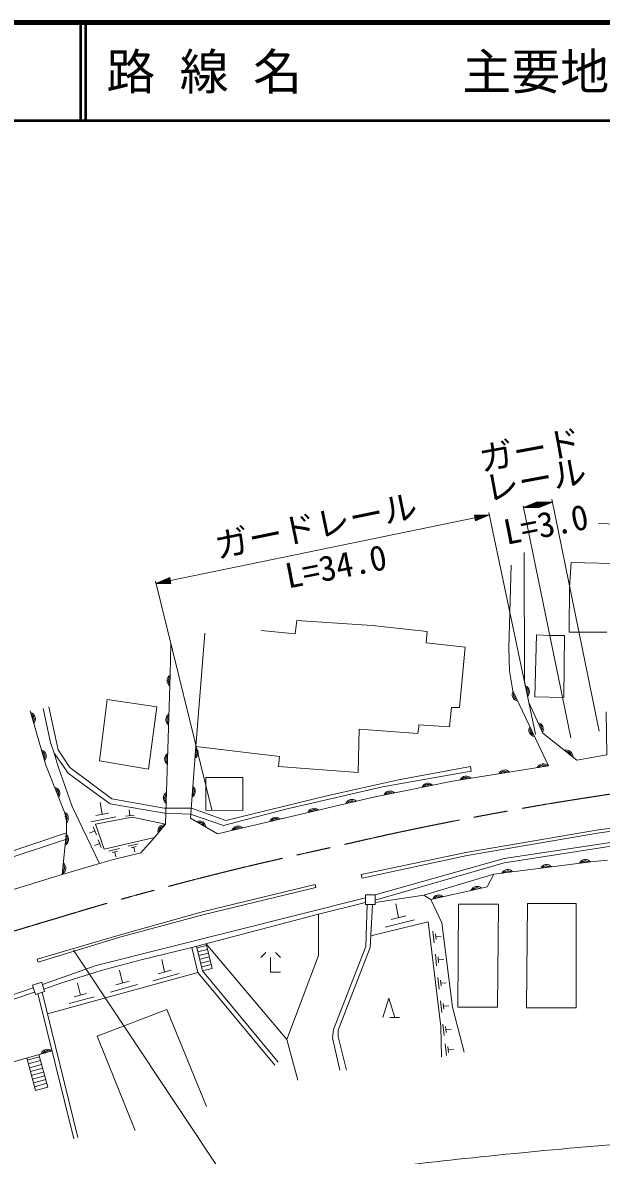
# Model space of a CAD drawing. Units: millimetres, scale not verified. Extents: x 40000 to 680000, y 20000 to 380000.
# Drawn here: x 171835 to 230934, y 264359 to 380000 of the extents above; entities that cross this region are included whole.
import ezdxf
from ezdxf.enums import TextEntityAlignment as Align

# ---------------------------------------------------------------- set-up
doc = ezdxf.new("R2010")
doc.units = ezdxf.units.MM
doc.header["$LTSCALE"] = 1000
doc.linetypes.add('CHAIN', pattern=[18.5, 12, -1.5, 3.5, -1.5])
for name, color, linetype, lineweight in [('M-BGD', 7, 'Continuous', 13), ('M-BMK', 2, 'CHAIN', 13), ('M-STR-HTXT', 7, 'Continuous', 13), ('M-STR-STRD', 7, 'Continuous', 13), ('M-TTL', 2, 'Continuous', 140), ('M-TTL-LINE', 7, 'Continuous', 50)]:
    doc.layers.add(name, color=color, linetype=linetype, lineweight=lineweight)
doc.layers.add('M-TTL-TXT', color=7, linetype='Continuous')
doc.styles.add('ＭＳ ゴシック', font='')
doc.styles.get('ＭＳ ゴシック').set_extended_font_data('MS Gothic')

msp = doc.modelspace()

# ---------------------------------------------------------------- linework, layer by layer
at = {"layer": 'M-BGD'}
for p, q in [((235738, 328690), (230658, 328860)), ((223053, 325922), (223071, 312761)), ((221724, 324612), (221483, 316182)), ((227695, 322340), (227864, 324880)), ((227864, 324880), (235654, 324711)), ((227695, 322340), (227646, 317999)), ((199670, 317599), (199840, 318954)), ((199840, 318954), (207544, 318446)), ((207544, 318446), (213132, 317853)), ((190442, 317684), (189510, 306084)), ((196199, 317938), (199670, 317599)), ((213132, 317853), (213048, 316668)), ((224308, 317514), (224139, 311164)), ((225578, 317430), (224308, 317514)), ((225578, 317430), (227187, 317430)), ((227187, 317430), (227108, 311098)), ((227646, 317999), (227650, 317787)), ((227650, 317787), (228626, 317768)), ((228626, 317768), (231505, 317768)), ((186896, 313438), (186971, 316577)), ((213048, 316668), (217027, 316244)), ((217027, 316244), (216461, 310076)), ((221483, 316182), (221569, 313812)), ((186896, 313438), (186455, 299297)), ((221569, 313812), (221898, 311784)), ((221898, 311784), (225526, 304118)), ((224139, 311164), (227108, 311098)), ((173932, 309979), (174694, 306508)), ((174524, 310148), (175456, 305746)), ((179689, 304645), (180451, 310910)), ((180451, 310910), (185531, 310148)), ((185531, 310148), (184684, 303798)), ((215628, 310086), (215418, 308116)), ((216461, 310076), (215628, 310086)), ((206190, 307862), (206105, 303460)), ((212201, 307439), (206190, 307862)), ((212286, 308116), (212201, 307439)), ((212304, 308317), (212286, 308116)), ((215418, 308116), (212304, 308317)), ((174694, 306508), (175055, 305425)), ((175055, 305425), (175964, 304137)), ((175055, 305425), (175456, 304052)), ((175456, 305746), (176641, 303968)), ((198062, 305068), (189510, 306084)), ((175964, 304137), (176472, 303375)), ((184684, 303798), (179689, 304645)), ((197977, 304052), (198062, 305068)), ((175456, 304052), (176895, 299988)), ((176472, 303375), (178419, 301936)), ((176641, 303968), (180959, 300750)), ((206105, 303460), (197977, 304052)), ((217653, 303574), (208590, 301997)), ((210230, 302690), (217565, 304043)), ((217565, 304043), (217653, 303574)), ((178419, 301936), (180759, 300240)), ((190526, 302952), (194336, 302952)), ((190526, 302952), (190534, 299584)), ((194336, 302952), (194336, 299565)), ((208590, 301997), (198723, 299714)), ((202909, 301074), (210230, 302690)), ((180959, 300750), (186293, 299819)), ((192596, 298541), (202909, 301074)), ((176895, 299988), (177996, 297702)), ((179963, 299175), (179755, 300379)), ((180759, 300240), (186309, 299304)), ((182779, 299030), (182705, 299620)), ((186293, 299819), (189074, 299812)), ((189074, 299812), (192596, 298541)), ((194336, 299565), (190534, 299584)), ((198723, 299714), (192348, 298043)), ((181351, 298933), (178790, 298394)), ((183028, 298902), (179271, 298170)), ((180603, 299310), (179323, 299041)), ((183221, 299085), (182337, 298975)), ((186419, 298156), (183028, 298902)), ((188964, 299180), (186309, 299304)), ((186455, 299297), (186419, 298156)), ((192348, 298043), (188964, 299180)), ((158099, 291183), (176302, 297279)), ((177996, 297702), (179689, 294146)), ((179197, 297479), (178647, 297256)), ((179031, 297892), (179363, 297065)), ((179271, 298170), (180155, 295614)), ((186419, 298156), (185308, 296816)), ((221006, 294654), (241157, 297702)), ((221006, 294231), (241157, 297364)), ((127745, 280489), (176218, 296602)), ((179708, 296190), (179181, 295987)), ((179557, 296585), (179859, 295794)), ((180155, 295614), (185308, 296816)), ((182619, 295911), (183646, 296162)), ((185308, 296816), (183894, 295257)), ((180653, 295430), (181735, 295689)), ((180975, 295279), (181517, 295408)), ((181128, 294570), (183894, 295257)), ((181246, 295343), (181368, 294838)), ((182926, 295768), (183440, 295894)), ((183183, 295831), (183301, 295352)), ((175879, 293046), (179689, 294146)), ((179689, 294146), (181128, 294570)), ((207823, 290943), (221006, 294654)), ((221006, 294231), (207823, 290414)), ((229854, 294335), (231568, 294488)), ((163518, 289236), (175879, 293046)), ((212802, 290922), (219940, 293056)), ((179350, 283732), (206833, 290645)), ((212802, 290922), (207823, 290176)), ((213517, 290476), (212802, 290922)), ((214651, 288094), (213517, 290476)), ((202041, 288982), (206833, 290159)), ((206867, 285680), (207014, 289953)), ((207320, 285569), (207565, 289953)), ((210221, 288628), (209934, 290037)), ((216350, 289998), (216265, 279499)), ((220414, 289998), (216350, 289998)), ((220329, 279499), (220414, 289998)), ((223292, 279414), (223377, 290082)), ((223377, 290082), (228372, 290082)), ((228372, 290082), (228372, 279414)), ((189110, 285595), (202041, 288982)), ((202041, 284748), (202041, 288982)), ((207387, 286760), (213249, 288211)), ((211863, 288391), (208868, 287668)), ((210970, 288809), (209472, 288448)), ((213249, 288211), (214549, 277500)), ((215734, 279486), (214651, 288094)), ((213856, 286072), (213727, 287258)), ((214061, 286394), (213996, 286988)), ((190214, 283208), (189594, 285722)), ((189639, 285538), (190610, 285777)), ((198824, 276197), (190553, 285973)), ((191185, 283447), (190565, 285961)), ((203565, 277213), (206867, 285680)), ((214029, 286691), (214584, 286731)), ((183922, 284325), (189110, 285595)), ((189110, 285595), (189731, 283017)), ((189735, 285150), (190706, 285389)), ((189831, 284761), (190802, 285001)), ((189927, 284373), (190897, 284612)), ((196662, 285069), (196162, 284569)), ((197162, 283069), (197162, 284569)), ((198162, 284569), (197662, 285069)), ((198824, 276197), (202041, 284748)), ((207320, 285569), (204073, 277128)), ((214113, 283699), (213984, 284886)), ((214318, 284022), (214254, 284615)), ((173850, 281815), (179350, 283732)), ((179858, 283224), (183922, 284325)), ((186338, 283089), (186042, 284353)), ((190022, 283985), (190993, 284224)), ((190118, 283596), (191089, 283836)), ((190214, 283208), (191189, 283437)), ((214286, 284318), (214841, 284358)), ((189731, 283017), (174361, 278811)), ((175742, 281927), (179858, 283224)), ((182034, 281965), (181729, 283272)), ((187825, 282918), (185142, 282187)), ((187008, 283272), (185667, 282906)), ((189731, 283017), (197600, 273554)), ((190214, 283208), (197926, 273863)), ((198162, 283069), (197162, 283069)), ((214370, 281327), (214241, 282513)), ((214575, 281649), (214511, 282242)), ((162756, 277975), (172922, 281465)), ((162925, 277636), (173059, 281022)), ((174003, 281319), (175742, 281927)), ((177727, 280722), (177444, 281932)), ((183572, 281788), (180798, 281032)), ((182728, 282154), (181341, 281776)), ((214543, 281945), (215098, 281985)), ((173401, 280873), (177053, 266052)), ((173821, 281003), (177473, 266182)), ((179152, 280558), (176583, 279858)), ((178370, 280897), (177085, 280547)), ((208629, 278416), (209229, 280416)), ((209229, 280416), (209829, 278416)), ((214627, 278954), (214499, 280140)), ((214832, 279276), (214768, 279869)), ((186547, 279245), (179435, 276536)), ((190611, 269339), (186547, 279245)), ((214800, 279573), (215356, 279613)), ((216927, 274890), (215734, 279486)), ((216265, 279499), (220329, 279499)), ((228372, 279414), (223292, 279414)), ((210329, 278416), (209329, 278416)), ((214884, 276581), (214756, 277767)), ((179435, 276536), (183330, 266884)), ((203480, 276366), (203565, 277213)), ((204073, 277128), (204073, 276451)), ((204073, 276451), (204920, 273064)), ((214549, 277500), (214617, 274413)), ((215089, 276903), (215025, 277497)), ((215057, 277200), (215613, 277240)), ((198824, 276197), (199924, 272048)), ((204242, 273064), (203480, 276366)), ((215105, 274542), (214977, 275729)), ((215310, 274865), (215246, 275458)), ((174837, 275044), (166735, 272726)), ((173156, 270985), (172246, 274302)), ((172309, 274071), (173563, 274415)), ((174410, 271330), (173499, 274646)), ((215278, 275161), (215834, 275201)), ((172415, 273686), (173669, 274030)), ((172521, 273300), (173775, 273644)), ((172627, 272914), (173880, 273258)), ((172733, 272528), (173986, 272872)), ((172839, 272143), (174092, 272487)), ((172944, 271757), (174198, 272101)), ((173050, 271371), (174304, 271715)), ((173156, 270985), (174399, 271309))]:
    msp.add_line(p, q, dxfattribs=at)
for points in [[(231420, 309640), (231491, 305239), (228439, 304689), (224943, 307451), (223529, 310589), (223071, 312761)], [(175879, 293046), (176278, 297082), (176302, 297279), (176318, 298892), (174217, 304196), (172617, 309755)], [(225526, 304118), (215735, 302572), (207666, 300925), (191720, 297195), (188970, 298773), (189510, 306084)], [(229854, 294335), (219940, 293056), (219276, 291763), (213517, 290476)]]:
    msp.add_lwpolyline(points, dxfattribs=at)
for points in [[(207823, 290943), (206833, 290943), (206833, 289953), (207823, 289953)], [(173784, 282028), (172838, 281736), (173131, 280790), (174076, 281082)]]:
    msp.add_lwpolyline(points, close=True, dxfattribs=at)
for centre, radius, start, end in [((187231, 312827), 654, 120.99396, 235.4358), ((187231, 312827), 523, 130.8052, 225.62456), ((187231, 312827), 392, 152.68166, 203.74811), ((222935, 311690), 654, 314.66716, 69.109), ((222475, 311393), 654, 148.10536, 262.5472), ((222475, 311393), 523, 157.9166, 252.73596), ((222475, 311393), 392, 179.79305, 230.85951), ((222935, 311690), 523, 324.4784, 59.29776), ((222935, 311690), 392, 346.35485, 37.42131), ((172486, 308929), 654, 318.83316, 73.27499), ((172486, 308929), 523, 328.64439, 63.46376), ((172486, 308929), 392, 350.52085, 41.5873), ((187106, 308829), 654, 120.99396, 235.4358), ((187106, 308829), 523, 130.8052, 225.62456), ((187106, 308829), 392, 152.68166, 203.74811), ((224186, 307777), 654, 148.10536, 262.5472), ((224186, 307777), 523, 157.9166, 252.73596), ((224186, 307777), 392, 179.79305, 230.85951), ((224356, 307890), 654, 327.03347, 81.47531), ((224356, 307890), 523, 336.84471, 71.66407), ((224356, 307890), 392, 358.72116, 49.78762), ((173592, 305085), 654, 318.83316, 73.27499), ((173592, 305085), 523, 328.64439, 63.46376), ((173592, 305085), 392, 350.52085, 41.5873), ((186982, 304831), 654, 120.99396, 235.4358), ((189110, 305467), 654, 298.55425, 52.99609), ((189110, 305467), 523, 308.36549, 43.18485), ((189110, 305467), 392, 330.24195, 21.3084), ((227359, 305091), 654, 354.47836, 108.9202), ((227359, 305091), 523, 4.2896, 99.10896), ((227359, 305091), 392, 26.16605, 77.23251), ((186982, 304831), 523, 130.8052, 225.62456), ((186982, 304831), 392, 152.68166, 203.74811), ((224988, 303675), 654, 41.75404, 156.19588), ((224988, 303675), 523, 51.56528, 146.38464), ((217126, 302433), 654, 41.75404, 156.19588), ((221057, 303054), 654, 41.75404, 156.19588), ((221057, 303054), 523, 51.56528, 146.38464), ((221057, 303054), 392, 73.44173, 124.50819), ((224988, 303675), 392, 73.44173, 124.50819), ((174982, 301302), 654, 324.39345, 78.83529), ((188816, 301498), 654, 298.55425, 52.99609), ((188816, 301498), 523, 308.36549, 43.18485), ((213231, 301699), 654, 44.3146, 158.75644), ((213231, 301699), 523, 54.12584, 148.9452), ((213231, 301699), 392, 76.00229, 127.06875), ((217126, 302433), 523, 51.56528, 146.38464), ((217126, 302433), 392, 73.44173, 124.50819), ((174982, 301302), 523, 334.20469, 69.02405), ((174982, 301302), 392, 356.08114, 47.1476), ((186857, 300833), 654, 120.99396, 235.4358), ((186857, 300833), 523, 130.8052, 225.62456), ((186857, 300833), 392, 152.68166, 203.74811), ((188816, 301498), 392, 330.24195, 21.3084), ((205456, 300044), 654, 45.9435, 160.38534), ((209331, 300903), 654, 44.3146, 158.75644), ((209331, 300903), 523, 54.12584, 148.9452), ((209331, 300903), 392, 76.00229, 127.06875), ((201580, 299138), 654, 45.9435, 160.38534), ((201580, 299138), 523, 55.75474, 150.5741), ((201580, 299138), 392, 77.63119, 128.69765), ((205456, 300044), 523, 55.75474, 150.5741), ((205456, 300044), 392, 77.63119, 128.69765), ((175845, 298789), 654, 314.3132, 68.75503), ((175845, 298789), 523, 324.12444, 58.9438), ((175845, 298789), 392, 346.00089, 37.06734), ((189899, 297832), 654, 2.93699, 117.37883), ((189899, 297832), 523, 12.74823, 107.56759), ((197705, 298231), 654, 45.9435, 160.38534), ((197705, 298231), 523, 55.75474, 150.5741), ((197705, 298231), 392, 77.63119, 128.69765), ((186309, 297468), 654, 83.1041, 197.54593), ((186309, 297468), 523, 92.91533, 187.7347), ((186309, 297468), 392, 114.79179, 165.85824), ((189899, 297832), 392, 34.62469, 85.69114), ((193830, 297325), 654, 45.9435, 160.38534), ((193830, 297325), 523, 55.75474, 150.5741), ((193830, 297325), 392, 77.63119, 128.69765), ((175877, 296605), 654, 296.91319, 51.35503), ((175877, 296605), 523, 306.72443, 41.54379), ((175877, 296605), 392, 328.60088, 19.66734), ((175586, 293678), 654, 297.13785, 51.57969), ((175586, 293678), 523, 306.94909, 41.76845), ((175586, 293678), 392, 328.82554, 19.892), ((225337, 293395), 654, 40.1301, 154.57194), ((225337, 293395), 523, 49.94134, 144.7607), ((225337, 293395), 392, 71.81779, 122.88425), ((229304, 293907), 654, 40.1301, 154.57194), ((229304, 293907), 523, 49.94134, 144.7607), ((229304, 293907), 392, 71.81779, 122.88425), ((221370, 292883), 654, 40.1301, 154.57194), ((221370, 292883), 523, 49.94134, 144.7607), ((221370, 292883), 392, 71.81779, 122.88425), ((218231, 291167), 654, 45.37193, 159.81377), ((218231, 291167), 523, 55.18317, 150.00253), ((218231, 291167), 392, 77.05962, 128.12608), ((214327, 290295), 654, 45.37193, 159.81377), ((214327, 290295), 523, 55.18317, 150.00253), ((214327, 290295), 392, 77.05962, 128.12608), ((174358, 274538), 654, 48.7453, 163.18714), ((174358, 274538), 523, 58.55654, 153.3759), ((174358, 274538), 392, 80.43299, 131.49945)]:
    msp.add_arc(centre, radius, start, end, dxfattribs=at)
at = {"layer": 'M-BMK'}
msp.add_open_spline([(168948, 286661), (171945, 287558), (172695, 287783), (175097, 288502), (176861, 289029), (177844, 289341), (179613, 289852), (182376, 290652), (183932, 291068), (186711, 291810), (188927, 292402), (190172, 292720), (192398, 293273), (194222, 293726), (195248, 293966), (197079, 294392), (199812, 295026), (201349, 295353), (204087, 295965), (206816, 296575), (208339, 296943), (211076, 297515), (215155, 298368), (217450, 298796), (221549, 299546), (224513, 300088), (226179, 300359), (229156, 300825), (232511, 301349), (234393, 301623), (237759, 302074), (242932, 302768), (245836, 303112), (251025, 303683), (254462, 304061), (256392, 304231), (259836, 304551), (262164, 304767), (262899, 304834), (265798, 305086)], degree=3, knots=[0, 0, 0, 0, 1, 1, 1, 2, 2, 2, 3, 3, 3, 4, 4, 4, 5, 5, 5, 6, 6, 6, 7, 7, 7, 8, 8, 8, 9, 9, 9, 10, 10, 10, 11, 11, 11, 12, 12, 12, 13, 13, 13, 13], dxfattribs=at)
at = {"layer": 'M-STR-HTXT'}
for p, q in [((222975, 330498), (224395, 331066)), ((222975, 330498), (224450, 330771)), ((224439, 330830), (223259, 330611)), ((223543, 330725), (224428, 330889)), ((224417, 330948), (223827, 330838)), ((224111, 330952), (224406, 331007)), ((224504, 330476), (224395, 331066)), ((225934, 331045), (224405, 331067)), ((224405, 331067), (224514, 330477)), ((224711, 331063), (224416, 331008)), ((224427, 330949), (225017, 331058)), ((225323, 331054), (224438, 330890)), ((224448, 330831), (225628, 331050)), ((224459, 330772), (224450, 330771)), ((225934, 331045), (224459, 330772)), ((224470, 330713), (225650, 330932)), ((225366, 330818), (224481, 330654)), ((225934, 331045), (224514, 330477)), ((230719, 307671), (225875, 331336)), ((219498, 329735), (217969, 329727)), ((217969, 329727), (218089, 329140)), ((218274, 329729), (217981, 329669)), ((217993, 329610), (218580, 329731)), ((218886, 329732), (218005, 329551)), ((218017, 329492), (219192, 329734)), ((219498, 329735), (218029, 329434)), ((218041, 329375), (219216, 329616)), ((219498, 329735), (218089, 329140)), ((224208, 307361), (219443, 329998)), ((227811, 306998), (222940, 330668)), ((222975, 330498), (224504, 330476)), ((224461, 330712), (223281, 330493)), ((223587, 330489), (224472, 330653)), ((224483, 330594), (223893, 330484)), ((224198, 330480), (224493, 330535)), ((224492, 330595), (225082, 330704)), ((224798, 330591), (224503, 330536)), ((218029, 329434), (186921, 323047)), ((218935, 329497), (218053, 329316)), ((218065, 329257), (218653, 329378)), ((218371, 329259), (218077, 329199)), ((191147, 299628), (185395, 322977)), ((185452, 322746), (186861, 323341)), ((185452, 322746), (186921, 323047)), ((185452, 322746), (186981, 322753)), ((186909, 323106), (185734, 322865)), ((186933, 322988), (185758, 322747)), ((186015, 322984), (186897, 323165)), ((186064, 322749), (186945, 322930)), ((186885, 323223), (186297, 323103)), ((186957, 322871), (186370, 322750)), ((186579, 323222), (186873, 323282)), ((186675, 322752), (186969, 322812)), ((186981, 322753), (186861, 323341))]:
    msp.add_line(p, q, dxfattribs=at)
msp.add_open_spline([(144557, 249897), (148058, 251138), (148963, 251477), (151815, 252405), (153271, 252879), (154084, 253156), (155551, 253593), (157787, 254258), (159053, 254588), (161317, 255152), (163672, 255738), (164991, 256075), (167368, 256563), (170031, 257110), (171536, 257354), (174213, 257829), (178526, 258594), (180946, 259006), (185269, 259709), (189331, 260369), (191613, 260697), (195686, 261284), (200847, 262029), (203738, 262451), (208913, 263098), (214072, 263743), (216969, 264047), (222143, 264556), (227763, 265110), (230917, 265368), (236548, 265789), (241449, 266156), (244197, 266333), (249104, 266615), (252366, 266803), (254195, 266884), (257459, 267031), (260795, 267182), (262664, 267282), (266002, 267381), (272129, 267561), (275564, 267591), (281693, 267634), (286415, 267668), (289061, 267621), (293783, 267568), (298465, 267516), (301090, 267533), (305771, 267388), (309249, 267281), (311195, 267156), (314670, 266990), (317493, 266856), (319075, 266788), (321896, 266626), (325233, 266435), (327101, 266300), (330434, 266053), (332674, 265886), (333382, 265832), (336166, 265605)], degree=3, knots=[0, 0, 0, 0, 1, 1, 1, 2, 2, 2, 3, 3, 3, 4, 4, 4, 5, 5, 5, 6, 6, 6, 7, 7, 7, 8, 8, 8, 9, 9, 9, 10, 10, 10, 11, 11, 11, 12, 12, 12, 13, 13, 13, 14, 14, 14, 15, 15, 15, 16, 16, 16, 17, 17, 17, 18, 18, 18, 19, 19, 19, 20, 20, 20, 20], dxfattribs=at)
at = {"layer": 'M-STR-STRD'}
for p, q in [((242208, 299164), (230658, 297589)), ((242260, 298875), (230739, 297289)), ((230658, 297589), (217083, 295276)), ((230739, 297289), (217217, 294975)), ((217083, 295276), (206416, 293033)), ((217217, 294975), (206512, 292656)), ((206512, 292656), (206416, 293033)), ((190321, 289256), (201714, 292015)), ((201787, 291718), (190380, 288958)), ((201714, 292015), (201787, 291718)), ((181678, 286830), (190321, 289256)), ((190380, 288958), (181766, 286626)), ((173330, 284372), (181678, 286830)), ((181766, 286626), (173431, 284076)), ((177012, 285311), (196870, 255530)), ((173431, 284076), (173330, 284372))]:
    msp.add_line(p, q, dxfattribs=at)
at = {"layer": 'M-TTL'}
msp.add_line((680000, 380000), (40000, 380000), dxfattribs=at)
at = {"layer": 'M-TTL-LINE'}
for p, q in [((177750, 380000), (177750, 370000)), ((178250, 380000), (178250, 370000)), ((40000, 370000), (680000, 370000))]:
    msp.add_line(p, q, dxfattribs=at)

# ---------------------------------------------------------------- texts
at = {"layer": 'M-STR-HTXT', "style": 'ＭＳ ゴシック'}
for s, rotation, p in [('ガード', 10.478, (218855, 333418)), ('レール', 10.478, (219398, 330375)), ('ガードレール', 11.602, (191899, 324530)), ('L=3.0', 11.106, (221390, 325928)), ('L=34.0', 11.106, (199086, 321468))]:
    msp.add_text(s, height=2566, rotation=rotation, dxfattribs=at).set_placement(p, align=Align.BOTTOM_LEFT)
at = {"layer": 'M-TTL-TXT', "style": 'ＭＳ ゴシック'}
for s, p in [('路 線 名', (180380, 375000)), ('主要地方道\u3000山口防府線', (216734, 375000))]:
    msp.add_text(s, height=3666, dxfattribs=at).set_placement(p, align=Align.MIDDLE_LEFT)

doc.saveas('drawing.dxf')
